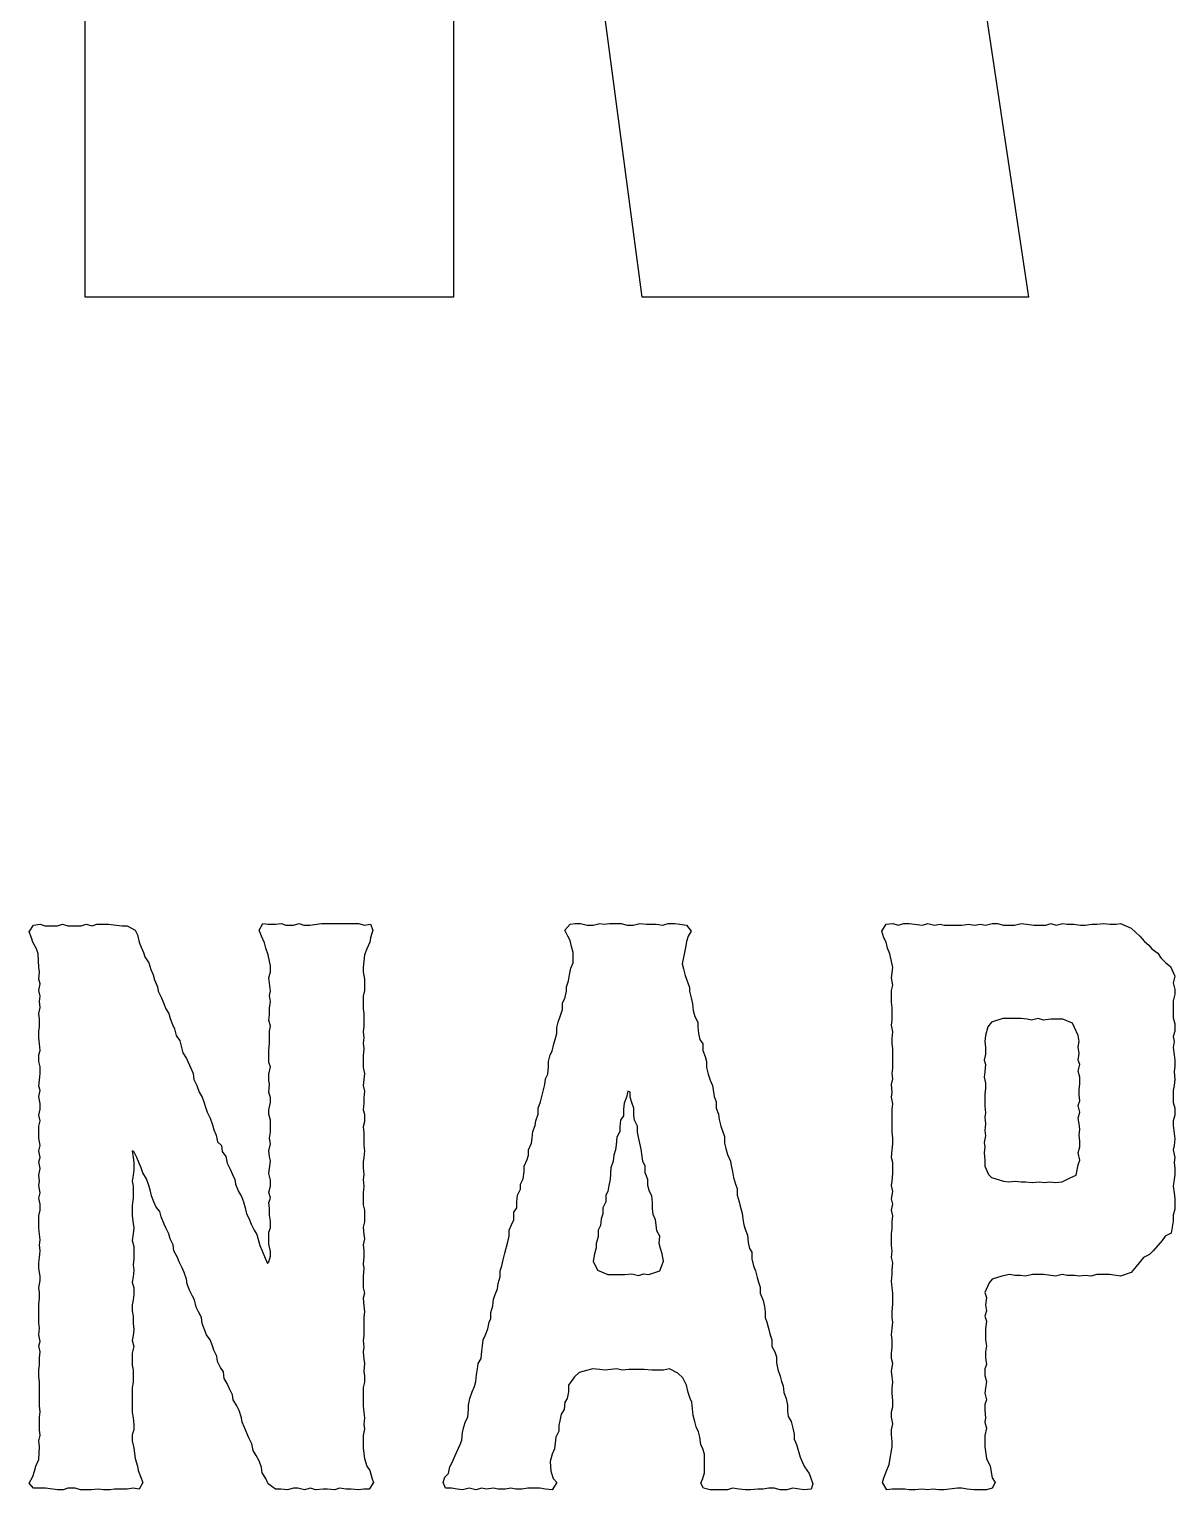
# Model space of a CAD drawing. Extents: x 1.4 to 53.1, y -29.6 to -4.3.
# Drawn here: x 18.49 to 25.25, y -29.63 to -21 of the extents above; entities that cross this region are included whole.
import ezdxf

# ---------------------------------------------------------------- set-up
doc = ezdxf.new("R2010")
doc.units = 0
doc.layers.add('INK_EXT_XXXXXX', color=7, linetype='CONTINUOUS')

msp = doc.modelspace()

# ---------------------------------------------------------------- linework, layer by layer
at = {"layer": 'INK_EXT_XXXXXX', "color": 7}
for points in [[(22.1084, -22.5863), (20.9944, -14.1914), (20.9944, -22.5863), (18.8176, -22.5863), (18.8176, -4.4495), (20.9944, -4.4495), (20.9944, -12.8701), (22.2121, -4.4495), (24.4663, -4.4495), (23.0151, -13.4141), (24.3884, -22.5863)], [(19.1278, -29.4879), (19.1321, -29.5144), (19.1584, -29.5845), (19.1366, -29.6239), (19.1014, -29.6194), (19.0664, -29.6239), (18.9919, -29.6239), (18.9656, -29.6283), (18.9263, -29.6283), (18.8954, -29.6239), (18.8561, -29.6283), (18.7904, -29.6283), (18.7598, -29.6194), (18.7159, -29.6194), (18.6896, -29.6283), (18.6546, -29.6283), (18.5844, -29.6194), (18.5143, -29.6194), (18.4881, -29.589), (18.5099, -29.5495), (18.5188, -29.5188), (18.5274, -29.4879), (18.5449, -29.4486), (18.5494, -29.3741), (18.5449, -29.3391), (18.5538, -29.3084), (18.5494, -29.2733), (18.5494, -29.1989), (18.5538, -29.1681), (18.5494, -29.1331), (18.5494, -28.9929), (18.5449, -28.958), (18.5449, -28.9228), (18.5494, -28.8878), (18.5494, -28.8483), (18.5538, -28.8133), (18.5449, -28.7783), (18.5538, -28.7518), (18.5449, -28.7125), (18.5494, -28.6732), (18.5449, -28.6423), (18.5449, -28.5328), (18.5494, -28.4978), (18.5494, -28.4628), (18.5449, -28.4364), (18.5538, -28.3926), (18.5538, -28.3663), (18.5449, -28.3224), (18.5449, -28.2875), (18.5494, -28.2568), (18.5538, -28.2173), (18.5494, -28.1823), (18.5538, -28.1516), (18.5494, -28.1209), (18.5449, -28.0815), (18.5449, -28.0114), (18.5538, -27.9763), (18.5538, -27.9413), (18.5449, -27.9063), (18.5538, -27.8756), (18.5449, -27.8318), (18.5494, -27.8054), (18.5449, -27.7705), (18.5538, -27.731), (18.5449, -27.6914), (18.5538, -27.6653), (18.5449, -27.626), (18.5538, -27.5952), (18.5449, -27.5513), (18.5449, -27.4811), (18.5538, -27.4506), (18.5449, -27.4155), (18.5538, -27.3804), (18.5538, -27.3497), (18.5449, -27.306), (18.5538, -27.2709), (18.5449, -27.2444), (18.5494, -27.2095), (18.5538, -27.1702), (18.5538, -27.1307), (18.5449, -27.1), (18.5449, -27.0606), (18.5538, -27.0343), (18.5494, -26.9948), (18.5449, -26.9596), (18.5449, -26.9203), (18.5494, -26.8941), (18.5494, -26.8501), (18.5449, -26.8151), (18.5538, -26.7801), (18.5494, -26.745), (18.5538, -26.7144), (18.5449, -26.6793), (18.5538, -26.6398), (18.5449, -26.6136), (18.5494, -26.5698), (18.5449, -26.5435), (18.5406, -26.4646), (18.5318, -26.434), (18.5099, -26.3946), (18.5011, -26.3683), (18.4881, -26.3333), (18.5143, -26.2936), (18.5538, -26.2893), (18.5799, -26.2982), (18.6546, -26.2982), (18.6853, -26.2893), (18.7159, -26.2982), (18.7948, -26.2982), (18.8254, -26.2893), (18.8604, -26.2982), (18.8868, -26.2893), (18.9569, -26.2893), (19.0358, -26.2982), (19.0664, -26.2982), (19.1146, -26.3245), (19.1278, -26.3506), (19.1366, -26.3946), (19.1496, -26.4251), (19.1628, -26.4558), (19.1716, -26.4821), (19.1936, -26.5171), (19.2066, -26.5566), (19.2198, -26.5873), (19.2286, -26.6181), (19.2461, -26.6575), (19.2504, -26.6836), (19.2679, -26.7188), (19.2811, -26.7538), (19.2943, -26.7888), (19.3118, -26.8151), (19.3206, -26.8458), (19.3338, -26.881), (19.3468, -26.9071), (19.3556, -26.9467), (19.3776, -26.9773), (19.3863, -27.008), (19.3951, -27.0474), (19.4169, -27.0825), (19.4433, -27.1394), (19.4564, -27.1702), (19.4608, -27.2051), (19.4783, -27.2402), (19.4914, -27.2796), (19.5089, -27.3103), (19.5178, -27.3323), (19.5309, -27.3759), (19.5396, -27.398), (19.5573, -27.433), (19.5703, -27.4724), (19.5791, -27.5031), (19.5923, -27.5338), (19.6009, -27.5732), (19.6229, -27.5952), (19.6273, -27.6301), (19.6491, -27.6608), (19.6579, -27.7003), (19.6754, -27.7355), (19.6886, -27.766), (19.7018, -27.7967), (19.7061, -27.823), (19.7238, -27.8668), (19.7413, -27.8974), (19.7544, -27.9281), (19.7631, -27.9633), (19.7719, -27.9983), (19.7851, -28.0245), (19.7981, -28.0596), (19.8156, -28.0946), (19.8333, -28.1209), (19.8508, -28.1868), (19.8639, -28.2173), (19.8814, -28.2611), (19.8946, -28.292), (19.9033, -28.2831), (19.9121, -28.248), (19.9121, -28.2218), (19.9033, -28.178), (19.9033, -28.1078), (19.9121, -28.0815), (19.9121, -28.0421), (19.9078, -28.0071), (19.9078, -27.9675), (19.9033, -27.9325), (19.9121, -27.9063), (19.9033, -27.8711), (19.9121, -27.8361), (19.9121, -27.8009), (19.9033, -27.7616), (19.9078, -27.731), (19.9121, -27.6872), (19.9078, -27.6608), (19.9033, -27.626), (19.9121, -27.5863), (19.9078, -27.5513), (19.9121, -27.5163), (19.9121, -27.4461), (19.9033, -27.411), (19.9033, -27.3848), (19.9121, -27.3411), (19.9121, -27.3146), (19.9033, -27.2796), (19.9078, -27.2358), (19.9033, -27.2095), (19.9033, -27.1746), (19.9121, -27.1307), (19.9033, -27.1045), (19.9033, -27.0343), (19.9078, -26.9905), (19.9078, -26.9203), (19.9121, -26.8898), (19.9033, -26.8546), (19.9078, -26.8239), (19.9078, -26.7846), (19.9121, -26.745), (19.9078, -26.7099), (19.9121, -26.6836), (19.9033, -26.605), (19.9121, -26.5698), (19.9121, -26.5348), (19.8989, -26.469), (19.8858, -26.4296), (19.8771, -26.3988), (19.8596, -26.3595), (19.8464, -26.3245), (19.8683, -26.2849), (19.8989, -26.2893), (19.9428, -26.2893), (19.9779, -26.2849), (20.0041, -26.2936), (20.0479, -26.2936), (20.0829, -26.2849), (20.1093, -26.2936), (20.1444, -26.2936), (20.2144, -26.2849), (20.4334, -26.2849), (20.4686, -26.2936), (20.5036, -26.2893), (20.5168, -26.3245), (20.5036, -26.3683), (20.4993, -26.3946), (20.4818, -26.434), (20.4686, -26.469), (20.4598, -26.5435), (20.4598, -26.5698), (20.4686, -26.6136), (20.4686, -26.6793), (20.4598, -26.7144), (20.4598, -26.7888), (20.4643, -26.8151), (20.4643, -26.8898), (20.4598, -26.9246), (20.4643, -26.9596), (20.4598, -26.9905), (20.4643, -27.0254), (20.4598, -27.065), (20.4598, -27.1349), (20.4686, -27.1702), (20.4598, -27.2402), (20.4686, -27.2753), (20.4643, -27.3146), (20.4643, -27.3455), (20.4598, -27.3848), (20.4686, -27.411), (20.4686, -27.455), (20.4598, -27.4856), (20.4643, -27.5206), (20.4643, -27.5952), (20.4686, -27.626), (20.4643, -27.6653), (20.4598, -27.6914), (20.4598, -27.7266), (20.4643, -27.766), (20.4598, -27.7967), (20.4643, -27.8361), (20.4598, -27.8756), (20.4598, -27.9456), (20.4686, -27.9763), (20.4686, -28.0465), (20.4598, -28.0773), (20.4643, -28.1209), (20.4686, -28.1471), (20.4598, -28.1823), (20.4643, -28.2173), (20.4643, -28.2523), (20.4598, -28.2963), (20.4643, -28.3224), (20.4598, -28.3663), (20.4598, -28.4364), (20.4686, -28.4671), (20.4598, -28.4978), (20.4643, -28.5416), (20.4686, -28.5768), (20.4643, -28.6073), (20.4643, -28.7168), (20.4598, -28.7476), (20.4643, -28.787), (20.4598, -28.8133), (20.4643, -28.8571), (20.4686, -28.8833), (20.4643, -28.9271), (20.4686, -28.958), (20.4686, -28.9929), (20.4598, -29.0236), (20.4598, -29.1331), (20.4643, -29.1726), (20.4686, -29.2031), (20.4643, -29.2428), (20.4686, -29.269), (20.4598, -29.3084), (20.4598, -29.383), (20.4686, -29.4443), (20.4818, -29.4879), (20.4993, -29.5144), (20.5124, -29.5581), (20.5211, -29.5845), (20.4949, -29.6239), (20.4643, -29.6239), (20.4334, -29.6283), (20.3898, -29.6239), (20.3591, -29.6239), (20.3196, -29.6194), (20.2933, -29.6283), (20.2494, -29.6239), (20.2233, -29.6239), (20.1794, -29.6283), (20.1488, -29.6194), (20.1138, -29.6283), (20.0743, -29.6194), (20.0479, -29.6194), (20.0129, -29.6283), (19.9734, -29.6239), (19.9428, -29.6239), (19.8989, -29.5931), (19.8858, -29.5626), (19.8639, -29.5277), (19.8596, -29.4968), (19.8464, -29.4575), (19.8289, -29.4266), (19.8114, -29.3961), (19.8026, -29.3566), (19.7851, -29.3215), (19.7588, -29.2601), (19.7456, -29.2296), (19.7413, -29.2031), (19.7281, -29.1595), (19.7149, -29.1331), (19.6931, -29.0981), (19.6886, -29.0675), (19.6711, -29.0323), (19.6579, -29.0016), (19.6404, -28.9711), (19.6361, -28.9315), (19.6184, -28.9053), (19.6009, -28.8702), (19.5966, -28.8396), (19.5791, -28.8046), (19.5703, -28.7783), (19.5573, -28.7433), (19.5353, -28.7125), (19.5089, -28.6468), (19.5046, -28.6118), (19.4871, -28.5768), (19.4739, -28.5503), (19.4651, -28.5066), (19.4519, -28.4846), (19.4344, -28.4497), (19.4213, -28.4144), (19.4169, -28.3838), (19.4038, -28.3444), (19.3908, -28.3181), (19.3731, -28.2831), (19.3643, -28.2568), (19.3424, -28.2173), (19.3381, -28.1823), (19.3206, -28.1471), (19.3118, -28.1166), (19.2943, -28.0815), (19.2854, -28.0596), (19.2679, -28.0158), (19.2593, -27.9851), (19.2373, -27.959), (19.2243, -27.9281), (19.2111, -27.8931), (19.2023, -27.858), (19.1936, -27.8318), (19.1803, -27.7925), (19.1584, -27.7573), (19.1496, -27.7266), (19.1366, -27.7003), (19.1234, -27.6653), (19.1059, -27.6301), (19.0971, -27.626), (19.1014, -27.6653), (19.1059, -27.6958), (19.1059, -27.7398), (19.1014, -27.7705), (19.0971, -27.8054), (19.1014, -27.8361), (19.1014, -27.9063), (19.0971, -27.9501), (19.0971, -28.0114), (19.1014, -28.0553), (19.1059, -28.0815), (19.1014, -28.1166), (19.0971, -28.156), (19.1059, -28.191), (19.1059, -28.2655), (19.1014, -28.3006), (19.1059, -28.3313), (19.1014, -28.3706), (19.0971, -28.4015), (19.1059, -28.4364), (19.1059, -28.4758), (19.1014, -28.5066), (19.0971, -28.5371), (19.0971, -28.5723), (19.1014, -28.603), (19.1014, -28.6468), (19.1059, -28.6818), (19.1014, -28.7168), (19.0971, -28.7476), (19.1059, -28.7827), (19.0971, -28.822), (19.0971, -28.8921), (19.1014, -28.9228), (19.1014, -28.9929), (19.0971, -29.0236), (19.0971, -29.1726), (19.1014, -29.2031), (19.1059, -29.2428), (19.1059, -29.2733), (19.0971, -29.3041), (19.0971, -29.3391), (19.1059, -29.383), (19.1146, -29.4443)], [(23.0538, -29.4663), (23.0669, -29.4925), (23.0933, -29.5319), (23.1019, -29.5538), (23.1151, -29.5931), (23.1064, -29.6239), (23.0624, -29.6283), (23.0363, -29.6239), (22.9968, -29.6194), (22.9618, -29.6283), (22.9223, -29.6283), (22.8873, -29.6194), (22.8566, -29.6194), (22.8216, -29.6239), (22.7909, -29.6239), (22.7469, -29.6283), (22.7164, -29.6283), (22.6813, -29.6239), (22.6418, -29.6194), (22.6111, -29.6283), (22.5104, -29.6283), (22.4709, -29.6194), (22.4534, -29.589), (22.4666, -29.5626), (22.4753, -29.5277), (22.4753, -29.453), (22.4753, -29.4179), (22.4666, -29.3873), (22.4534, -29.3611), (22.4491, -29.3171), (22.4403, -29.2864), (22.4271, -29.2558), (22.4184, -29.2251), (22.4096, -29.1901), (22.4009, -29.1113), (22.3921, -29.0893), (22.3789, -29.0543), (22.3703, -29.0105), (22.3483, -28.9666), (22.3176, -28.9403), (22.2694, -28.9141), (22.2344, -28.9228), (22.1643, -28.9228), (22.1204, -28.9183), (22.0284, -28.9183), (21.9889, -28.9228), (21.9583, -28.9141), (21.9233, -28.9183), (21.8883, -28.9228), (21.8574, -28.9183), (21.8138, -28.9141), (21.7874, -28.9228), (21.7349, -28.936), (21.7084, -28.9623), (21.6734, -29.0105), (21.6734, -29.0498), (21.6648, -29.0893), (21.6516, -29.1113), (21.6473, -29.155), (21.6296, -29.1815), (21.6209, -29.2208), (21.6166, -29.2471), (21.6166, -29.2821), (21.5989, -29.3171), (21.5946, -29.3523), (21.5903, -29.3873), (21.5771, -29.4179), (21.5639, -29.4618), (21.5683, -29.5188), (21.5814, -29.5626), (21.6034, -29.5845), (21.5771, -29.6283), (21.5376, -29.6239), (21.5026, -29.6194), (21.4324, -29.6194), (21.3974, -29.6239), (21.3624, -29.6239), (21.3318, -29.6194), (21.3011, -29.6239), (21.2573, -29.6239), (21.2309, -29.6194), (21.1871, -29.6239), (21.1608, -29.6194), (21.1258, -29.6283), (21.0863, -29.6194), (21.0469, -29.6283), (21.0163, -29.6239), (20.9811, -29.6194), (20.9461, -29.6194), (20.9329, -29.5845), (20.9418, -29.5538), (20.9636, -29.5319), (20.9724, -29.4925), (20.9856, -29.4663), (21.0031, -29.4266), (21.0338, -29.3611), (21.0424, -29.3346), (21.0469, -29.291), (21.0556, -29.2558), (21.0644, -29.2251), (21.0776, -29.1989), (21.0819, -29.155), (21.0819, -29.1288), (21.0908, -29.0893), (21.1038, -29.0498), (21.1171, -29.0193), (21.1258, -28.9885), (21.1301, -28.9491), (21.1346, -28.9141), (21.1389, -28.8833), (21.1564, -28.8528), (21.1608, -28.8088), (21.1653, -28.7783), (21.1696, -28.7433), (21.1828, -28.7125), (21.1959, -28.6775), (21.2046, -28.6381), (21.2134, -28.6161), (21.2134, -28.5811), (21.2266, -28.5416), (21.2309, -28.5021), (21.2396, -28.4758), (21.2529, -28.4408), (21.2573, -28.4103), (21.2703, -28.3706), (21.2703, -28.3357), (21.2791, -28.305), (21.2878, -28.27), (21.2966, -28.2304), (21.3143, -28.1648), (21.3229, -28.1298), (21.3229, -28.0946), (21.3361, -28.064), (21.3493, -28.0333), (21.3493, -27.9894), (21.3668, -27.9633), (21.3668, -27.9281), (21.3711, -27.8888), (21.3886, -27.8536), (21.3886, -27.823), (21.4061, -27.7925), (21.4106, -27.7485), (21.4106, -27.7178), (21.4281, -27.6785), (21.4369, -27.6521), (21.4369, -27.6215), (21.4544, -27.5819), (21.4588, -27.5513), (21.4631, -27.512), (21.4763, -27.4768), (21.4808, -27.4506), (21.4938, -27.411), (21.4938, -27.3759), (21.5069, -27.3366), (21.5158, -27.306), (21.5244, -27.2664), (21.5333, -27.2358), (21.5376, -27.2008), (21.5508, -27.1746), (21.5551, -27.1307), (21.5551, -27.1), (21.5639, -27.0606), (21.5771, -27.0386), (21.5859, -26.9948), (21.5946, -26.9685), (21.6034, -26.9334), (21.6034, -26.8985), (21.6121, -26.8678), (21.6253, -26.8283), (21.6384, -26.7932), (21.6384, -26.7538), (21.6516, -26.7276), (21.6603, -26.6836), (21.6603, -26.6575), (21.6734, -26.6223), (21.6779, -26.5873), (21.6866, -26.548), (21.6998, -26.5171), (21.6998, -26.4558), (21.6909, -26.4208), (21.6823, -26.3858), (21.6691, -26.3595), (21.6516, -26.3245), (21.6823, -26.2893), (21.7129, -26.2849), (21.7436, -26.2849), (21.7831, -26.2936), (21.8181, -26.2936), (21.8574, -26.2849), (21.8838, -26.2893), (21.9144, -26.2849), (21.9846, -26.2849), (22.0196, -26.2936), (22.0548, -26.2936), (22.0941, -26.2849), (22.1336, -26.2893), (22.1904, -26.2893), (22.2299, -26.2936), (22.2606, -26.2849), (22.3001, -26.2849), (22.3308, -26.2893), (22.3703, -26.2936), (22.3964, -26.3288), (22.3789, -26.3595), (22.3703, -26.3901), (22.3658, -26.4164), (22.3571, -26.4558), (22.3439, -26.5217), (22.3526, -26.5523), (22.3614, -26.5916), (22.3878, -26.6618), (22.3878, -26.6836), (22.3964, -26.7231), (22.4053, -26.7581), (22.4096, -26.7976), (22.4184, -26.8328), (22.4359, -26.8678), (22.4359, -26.8941), (22.4403, -26.9334), (22.4491, -26.9685), (22.4666, -26.9948), (22.4666, -27.0343), (22.4798, -27.0693), (22.4886, -27.1), (22.4886, -27.1349), (22.4973, -27.1746), (22.5104, -27.2095), (22.5236, -27.2402), (22.5279, -27.2664), (22.5323, -27.306), (22.5454, -27.3366), (22.5454, -27.3759), (22.5586, -27.411), (22.5629, -27.4418), (22.5718, -27.4811), (22.5936, -27.5426), (22.5936, -27.5819), (22.6024, -27.6126), (22.6111, -27.6476), (22.6288, -27.6872), (22.6331, -27.7134), (22.6418, -27.7485), (22.6463, -27.7836), (22.6594, -27.823), (22.6681, -27.8493), (22.6681, -27.8888), (22.6813, -27.9281), (22.6858, -27.9545), (22.6988, -27.994), (22.7033, -28.0288), (22.7076, -28.064), (22.7164, -28.0903), (22.7294, -28.1254), (22.7339, -28.1691), (22.7426, -28.2041), (22.7558, -28.2261), (22.7558, -28.2655), (22.7646, -28.305), (22.7776, -28.3357), (22.7864, -28.3751), (22.7953, -28.4015), (22.8039, -28.4319), (22.8039, -28.4671), (22.8216, -28.511), (22.8303, -28.5459), (22.8346, -28.5768), (22.8346, -28.6118), (22.8434, -28.6381), (22.8566, -28.6818), (22.8609, -28.7081), (22.8741, -28.7433), (22.8741, -28.7827), (22.8916, -28.8133), (22.9004, -28.844), (22.9004, -28.8789), (22.9093, -28.9183), (22.9223, -28.958), (22.9311, -28.9885), (22.9399, -29.0148), (22.9441, -29.0543), (22.9574, -29.0893), (22.9661, -29.1288), (22.9661, -29.1638), (22.9704, -29.1946), (22.9881, -29.2251), (22.9968, -29.2646), (23.0056, -29.2997), (23.0056, -29.3303), (23.0188, -29.3611), (23.0406, -29.4355)], [(24.1623, -29.4879), (24.1754, -29.5581), (24.1929, -29.5845), (24.1754, -29.6194), (24.1404, -29.6283), (24.0658, -29.6283), (24.0264, -29.6239), (23.9958, -29.6194), (23.9694, -29.6194), (23.8906, -29.6283), (23.8599, -29.6283), (23.8249, -29.6239), (23.7943, -29.6283), (23.7591, -29.6239), (23.7198, -29.6283), (23.6846, -29.6283), (23.6584, -29.6239), (23.5839, -29.6239), (23.5533, -29.6283), (23.5269, -29.5845), (23.5356, -29.5581), (23.5488, -29.5232), (23.5663, -29.4793), (23.5708, -29.453), (23.5839, -29.3741), (23.5839, -29.3435), (23.5794, -29.3041), (23.5794, -29.2733), (23.5883, -29.2383), (23.5794, -29.1989), (23.5794, -29.1681), (23.5883, -29.1376), (23.5883, -29.1025), (23.5839, -29.0586), (23.5839, -29.0281), (23.5883, -28.9929), (23.5839, -28.9623), (23.5794, -28.9271), (23.5883, -28.8833), (23.5794, -28.8528), (23.5794, -28.822), (23.5839, -28.787), (23.5839, -28.7433), (23.5794, -28.7125), (23.5839, -28.6732), (23.5883, -28.6381), (23.5839, -28.6118), (23.5839, -28.5768), (23.5883, -28.5328), (23.5883, -28.4671), (23.5839, -28.4364), (23.5794, -28.397), (23.5839, -28.3575), (23.5839, -28.3313), (23.5883, -28.2875), (23.5794, -28.2568), (23.5839, -28.2173), (23.5794, -28.1868), (23.5794, -28.1166), (23.5839, -28.0858), (23.5839, -28.0465), (23.5883, -28.0114), (23.5794, -27.9763), (23.5883, -27.9413), (23.5794, -27.9107), (23.5883, -27.8668), (23.5794, -27.8318), (23.5839, -27.8054), (23.5883, -27.7616), (23.5883, -27.6958), (23.5794, -27.6653), (23.5839, -27.6215), (23.5883, -27.5863), (23.5883, -27.5513), (23.5839, -27.5163), (23.5839, -27.3804), (23.5883, -27.3497), (23.5794, -27.3103), (23.5839, -27.2796), (23.5794, -27.2358), (23.5883, -27.2008), (23.5839, -27.1702), (23.5883, -27.1394), (23.5883, -27.0254), (23.5839, -26.9905), (23.5839, -26.9641), (23.5883, -26.9246), (23.5794, -26.8853), (23.5839, -26.8546), (23.5839, -26.7801), (23.5794, -26.7495), (23.5794, -26.6793), (23.5883, -26.6486), (23.5794, -26.605), (23.5883, -26.5435), (23.5708, -26.4646), (23.5576, -26.4296), (23.5488, -26.3946), (23.5356, -26.3683), (23.5226, -26.3288), (23.5488, -26.2893), (23.5883, -26.2849), (23.6189, -26.2936), (23.6539, -26.2849), (23.6846, -26.2849), (23.7634, -26.2936), (23.7943, -26.2849), (23.8336, -26.2936), (23.8686, -26.2893), (23.8906, -26.2936), (23.9958, -26.2936), (24.0351, -26.2893), (24.0703, -26.2936), (24.1053, -26.2893), (24.1359, -26.2936), (24.1754, -26.2849), (24.2061, -26.2849), (24.2411, -26.2936), (24.3069, -26.2936), (24.3463, -26.2849), (24.3769, -26.2893), (24.4208, -26.2936), (24.4909, -26.2936), (24.5216, -26.2849), (24.5523, -26.2936), (24.5918, -26.2849), (24.6179, -26.2893), (24.6574, -26.2893), (24.6969, -26.2936), (24.7231, -26.2936), (24.7626, -26.2893), (24.7933, -26.2893), (24.8328, -26.2849), (24.8721, -26.2893), (24.9071, -26.2893), (24.9334, -26.2849), (24.9948, -26.3113), (25.0474, -26.3595), (25.0736, -26.3901), (25.1001, -26.412), (25.1176, -26.434), (25.1526, -26.4601), (25.1701, -26.4866), (25.2008, -26.5171), (25.2271, -26.5391), (25.2533, -26.5961), (25.2446, -26.6355), (25.2533, -26.6748), (25.2533, -26.7013), (25.2446, -26.7406), (25.2446, -26.8415), (25.2533, -26.8765), (25.2533, -26.9203), (25.2446, -26.9511), (25.2489, -26.9816), (25.2446, -27.0167), (25.2489, -27.0606), (25.2533, -27.0913), (25.2533, -27.1262), (25.2489, -27.1613), (25.2533, -27.2051), (25.2489, -27.2402), (25.2446, -27.2709), (25.2446, -27.3411), (25.2533, -27.3759), (25.2533, -27.4155), (25.2446, -27.4506), (25.2446, -27.4768), (25.2533, -27.5558), (25.2489, -27.5952), (25.2446, -27.6215), (25.2533, -27.6653), (25.2489, -27.6958), (25.2533, -27.731), (25.2533, -27.766), (25.2489, -27.7967), (25.2446, -27.8361), (25.2489, -27.8756), (25.2533, -27.9107), (25.2533, -27.972), (25.2446, -28.0071), (25.2446, -28.0421), (25.2314, -28.1122), (25.1964, -28.1298), (25.1789, -28.156), (25.1263, -28.2173), (25.1043, -28.2393), (25.0693, -28.2568), (25.0254, -28.3093), (24.9948, -28.3444), (24.9334, -28.3663), (24.9071, -28.362), (24.8678, -28.3575), (24.7933, -28.3575), (24.7583, -28.3663), (24.7231, -28.362), (24.6881, -28.3663), (24.6618, -28.362), (24.6179, -28.362), (24.5873, -28.3575), (24.5479, -28.3663), (24.5216, -28.362), (24.4778, -28.3575), (24.4121, -28.3575), (24.3726, -28.3663), (24.3419, -28.362), (24.3113, -28.362), (24.2763, -28.3575), (24.2323, -28.3663), (24.1754, -28.3838), (24.1579, -28.4058), (24.1316, -28.4628), (24.1404, -28.4935), (24.1359, -28.5371), (24.1404, -28.5723), (24.1316, -28.603), (24.1404, -28.6336), (24.1359, -28.6775), (24.1359, -28.7433), (24.1404, -28.7783), (24.1359, -28.8133), (24.1359, -28.8483), (24.1404, -28.8878), (24.1316, -28.9141), (24.1316, -28.9535), (24.1404, -28.9885), (24.1359, -29.0281), (24.1316, -29.0586), (24.1404, -29.0981), (24.1316, -29.1245), (24.1316, -29.1595), (24.1359, -29.2031), (24.1316, -29.2296), (24.1404, -29.2646), (24.1316, -29.3084), (24.1316, -29.3741), (24.1404, -29.4443)], [(24.1711, -27.7836), (24.2411, -27.8054), (24.2718, -27.8098), (24.3113, -27.8054), (24.3463, -27.8098), (24.3726, -27.8098), (24.4121, -27.8141), (24.4514, -27.8098), (24.4864, -27.8141), (24.5128, -27.8098), (24.5479, -27.8141), (24.5873, -27.8098), (24.6399, -27.7836), (24.6706, -27.7705), (24.6836, -27.7092), (24.6924, -27.6828), (24.6836, -27.639), (24.6924, -27.6039), (24.6924, -27.569), (24.6881, -27.5338), (24.6924, -27.4988), (24.6881, -27.4679), (24.6836, -27.433), (24.6924, -27.398), (24.6836, -27.3584), (24.6924, -27.3323), (24.6881, -27.2971), (24.6881, -27.2664), (24.6924, -27.2315), (24.6924, -27.192), (24.6836, -27.1569), (24.6924, -27.1176), (24.6836, -27.0913), (24.6881, -27.0518), (24.6836, -27.0123), (24.6881, -26.9816), (24.6836, -26.9467), (24.6618, -26.8985), (24.6488, -26.8721), (24.5918, -26.8501), (24.5216, -26.8501), (24.4778, -26.8546), (24.4471, -26.8458), (24.4076, -26.8546), (24.3814, -26.8501), (24.3463, -26.8458), (24.2368, -26.8458), (24.1711, -26.8678), (24.1491, -26.8941), (24.1359, -26.9467), (24.1316, -26.9816), (24.1359, -27.0167), (24.1359, -27.0563), (24.1273, -27.0913), (24.1359, -27.1176), (24.1316, -27.1613), (24.1273, -27.192), (24.1359, -27.2271), (24.1359, -27.2578), (24.1316, -27.2926), (24.1316, -27.3628), (24.1359, -27.4025), (24.1316, -27.4286), (24.1359, -27.4679), (24.1316, -27.5077), (24.1359, -27.5381), (24.1273, -27.5774), (24.1316, -27.6039), (24.1273, -27.639), (24.1316, -27.6828), (24.1316, -27.7178), (24.1534, -27.766)], [(21.9058, -28.3575), (22.0064, -28.3575), (22.0459, -28.3533), (22.0854, -28.362), (22.1161, -28.3533), (22.1468, -28.3575), (22.2124, -28.3357), (22.2344, -28.2788), (22.2256, -28.2349), (22.2168, -28.2041), (22.2081, -28.1736), (22.2124, -28.1298), (22.1949, -28.0989), (22.1904, -28.064), (22.1861, -28.0333), (22.1731, -28.0026), (22.1686, -27.9675), (22.1686, -27.9325), (22.1643, -27.8931), (22.1511, -27.8668), (22.1423, -27.8318), (22.1423, -27.7967), (22.1248, -27.7573), (22.1248, -27.7178), (22.1116, -27.6872), (22.1073, -27.6608), (22.1029, -27.6171), (22.0941, -27.5819), (22.0854, -27.547), (22.0809, -27.5163), (22.0809, -27.4811), (22.0634, -27.4461), (22.0591, -27.4155), (22.0591, -27.3759), (22.0459, -27.3411), (22.0373, -27.3103), (22.0373, -27.2796), (22.0239, -27.2753), (22.0153, -27.3103), (22.0021, -27.3455), (21.9978, -27.3804), (21.9978, -27.4198), (21.9803, -27.4461), (21.9758, -27.4856), (21.9758, -27.512), (21.9583, -27.547), (21.9539, -27.5908), (21.9496, -27.6215), (21.9408, -27.6521), (21.9364, -27.6872), (21.9233, -27.7266), (21.9189, -27.7967), (21.9101, -27.8318), (21.9058, -27.8668), (21.8926, -27.8888), (21.8926, -27.9281), (21.8751, -27.9633), (21.8751, -27.9983), (21.8663, -28.0288), (21.8619, -28.0685), (21.8488, -28.0946), (21.8488, -28.134), (21.8356, -28.1736), (21.8356, -28.1998), (21.8268, -28.2349), (21.8181, -28.2788), (21.8444, -28.3313)]]:
    msp.add_lwpolyline(points, close=True, dxfattribs=at)

doc.saveas('drawing.dxf')
